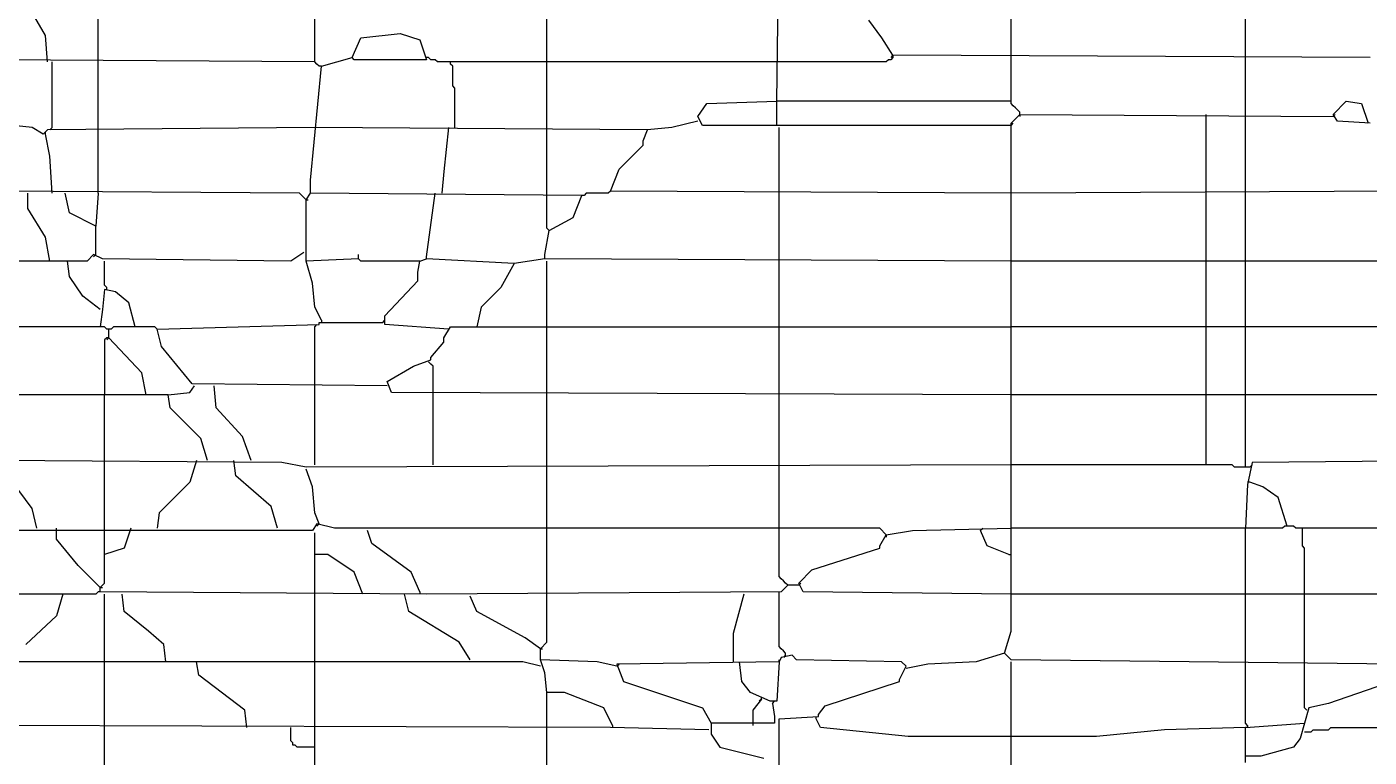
# Model space of a CAD drawing. Extents: x 4511820 to 5180432, y -1526536 to -944957.
# Drawn here: x 5148759.6 to 5149192.7, y -1028707.9 to -1028472.3 of the extents above; entities that cross this region are included whole.
import ezdxf

# ---------------------------------------------------------------- set-up
doc = ezdxf.new("R2010")
doc.units = 0
doc.header["$MEASUREMENT"] = 0
doc.layers.add('ZZ-chladenie', color=133, linetype='CONTINUOUS')

msp = doc.modelspace()

# ---------------------------------------------------------------- linework, layer by layer
at = {"layer": 'ZZ-chladenie'}
for p, q in [((5149001.585, -1028496.294), (5149002.292, -1028440.472)), ((5148765.578, -1028475.096), (5148760.631, -1028466.617)), ((5148782.536, -1028483.576), (5148782.536, -1028463.084)), ((5148852.49, -1028483.576), (5148852.49, -1028463.084)), ((5148927.391, -1028483.576), (5148927.391, -1028463.084)), ((5149077.192, -1028482.162), (5149077.192, -1028463.084)), ((5149152.8, -1028482.162), (5149152.8, -1028463.791)), ((5149035.503, -1028475.803), (5149031.263, -1028470.15)), ((5148766.284, -1028483.576), (5148765.578, -1028475.096)), ((5148867.329, -1028475.803), (5148880.049, -1028474.389)), ((5148880.049, -1028474.389), (5148886.408, -1028476.51)), ((5148864.503, -1028482.162), (5148867.329, -1028475.803)), ((5148886.408, -1028476.51), (5148888.528, -1028482.869)), ((5149039.035, -1028481.455), (5149035.503, -1028475.803)), ((5148852.49, -1028483.576), (5148748.619, -1028482.869)), ((5148767.697, -1028504.774), (5148767.697, -1028483.576)), ((5148782.536, -1028504.774), (5148782.536, -1028483.576)), ((5148853.197, -1028484.282), (5148852.49, -1028483.576)), ((5148854.611, -1028484.989), (5148864.503, -1028482.162)), ((5148865.21, -1028482.869), (5148864.503, -1028482.162)), ((5148888.528, -1028482.869), (5148865.21, -1028482.869)), ((5148889.234, -1028482.162), (5148888.528, -1028482.162)), ((5148889.941, -1028482.869), (5148889.234, -1028482.162)), ((5148891.354, -1028482.869), (5148889.941, -1028482.869)), ((5148892.061, -1028483.576), (5148891.354, -1028482.869)), ((5149002.292, -1028483.576), (5148892.061, -1028483.576)), ((5148896.301, -1028484.282), (5148896.301, -1028483.576)), ((5148927.391, -1028504.774), (5148927.391, -1028483.576)), ((5149036.916, -1028483.576), (5149002.292, -1028483.576)), ((5149037.622, -1028482.869), (5149036.916, -1028483.576)), ((5149038.329, -1028482.869), (5149037.622, -1028482.869)), ((5149039.035, -1028481.455), (5149038.329, -1028482.162)), ((5149039.035, -1028482.162), (5149038.329, -1028482.869)), ((5149039.035, -1028481.455), (5149039.035, -1028482.162)), ((5149193.076, -1028482.162), (5149039.035, -1028481.455)), ((5149077.192, -1028497.001), (5149077.192, -1028482.162)), ((5149152.8, -1028500.534), (5149152.8, -1028482.162)), ((5148851.077, -1028521.732), (5148854.611, -1028484.989)), ((5148853.904, -1028484.989), (5148853.197, -1028484.282)), ((5148854.611, -1028484.989), (5148853.904, -1028484.989)), ((5148897.007, -1028484.989), (5148896.301, -1028484.282)), ((5148897.007, -1028491.348), (5148897.007, -1028484.989)), ((5148897.714, -1028492.055), (5148897.007, -1028491.348)), ((5148897.714, -1028504.774), (5148897.714, -1028492.055)), ((5148976.147, -1028501.241), (5148978.974, -1028497.001)), ((5148978.974, -1028497.001), (5149001.585, -1028496.294)), ((5149077.192, -1028496.294), (5149001.585, -1028496.294)), ((5149001.585, -1028504.067), (5149001.585, -1028496.294)), ((5149077.899, -1028497.707), (5149077.192, -1028497.001)), ((5149181.064, -1028500.534), (5149185.304, -1028496.294)), ((5149185.304, -1028496.294), (5149190.25, -1028497.001)), ((5149190.25, -1028497.001), (5149192.37, -1028503.361)), ((5148977.56, -1028504.067), (5148976.147, -1028501.241)), ((5149077.192, -1028503.361), (5149080.019, -1028500.534)), ((5149078.606, -1028498.414), (5149077.899, -1028497.707)), ((5149079.312, -1028499.121), (5149078.606, -1028498.414)), ((5149080.019, -1028499.828), (5149079.312, -1028499.121)), ((5149080.019, -1028500.534), (5149080.019, -1028499.828)), ((5149080.019, -1028500.534), (5149080.019, -1028501.241)), ((5149080.019, -1028500.534), (5149181.064, -1028501.241)), ((5149140.081, -1028525.972), (5149140.081, -1028500.534)), ((5149152.8, -1028525.972), (5149152.8, -1028500.534)), ((5149181.064, -1028501.241), (5149181.771, -1028500.534)), ((5149182.478, -1028502.654), (5149181.064, -1028500.534)), ((5148761.338, -1028504.774), (5148747.913, -1028503.361)), ((5148764.871, -1028506.894), (5148761.338, -1028504.774)), ((5148766.284, -1028505.48), (5148764.871, -1028506.894)), ((5148852.49, -1028504.774), (5148766.284, -1028505.48)), ((5148767.697, -1028504.774), (5148766.991, -1028505.48)), ((5148782.536, -1028525.972), (5148782.536, -1028504.774)), ((5148959.895, -1028505.48), (5148852.49, -1028504.774)), ((5148895.594, -1028504.774), (5148894.181, -1028518.906)), ((5148927.391, -1028525.972), (5148927.391, -1028504.774)), ((5148958.482, -1028509.014), (5148959.895, -1028505.48)), ((5148967.668, -1028504.774), (5148959.895, -1028505.48)), ((5148976.147, -1028502.654), (5148967.668, -1028504.774)), ((5149001.585, -1028504.067), (5148977.56, -1028504.067)), ((5149077.192, -1028504.067), (5149001.585, -1028504.067)), ((5149002.292, -1028525.972), (5149002.292, -1028504.774)), ((5149077.192, -1028504.067), (5149077.899, -1028503.361)), ((5149077.192, -1028667.294), (5149077.192, -1028503.361)), ((5149193.076, -1028503.361), (5149182.478, -1028502.654)), ((5148765.578, -1028506.894), (5148765.578, -1028506.187)), ((5148766.991, -1028513.96), (5148765.578, -1028506.894)), ((5148958.482, -1028510.427), (5148958.482, -1028509.014)), ((5148767.697, -1028525.972), (5148766.991, -1028513.96)), ((5148950.71, -1028518.199), (5148958.482, -1028510.427)), ((5148947.883, -1028525.266), (5148950.71, -1028518.199)), ((5148851.077, -1028525.972), (5148851.077, -1028521.732)), ((5148894.181, -1028518.906), (5148893.474, -1028525.972)), ((5148847.545, -1028525.972), (5148752.152, -1028525.266)), ((5148759.925, -1028530.919), (5148759.925, -1028525.972)), ((5148773.35, -1028532.332), (5148771.937, -1028525.972)), ((5148782.536, -1028525.972), (5148781.83, -1028536.571)), ((5148849.664, -1028528.092), (5148847.545, -1028525.972)), ((5148849.664, -1028528.092), (5148851.077, -1028525.972)), ((5148938.697, -1028526.679), (5148851.077, -1028525.972)), ((5148888.528, -1028546.464), (5148891.354, -1028525.972)), ((5148927.391, -1028537.278), (5148927.391, -1028525.972)), ((5148935.871, -1028533.745), (5148938.697, -1028526.679)), ((5148939.404, -1028526.679), (5148938.697, -1028526.679)), ((5148940.11, -1028525.972), (5148939.404, -1028526.679)), ((5148947.176, -1028525.972), (5148940.11, -1028525.972)), ((5148947.883, -1028525.266), (5148947.176, -1028525.972)), ((5149077.192, -1028525.972), (5148947.883, -1028525.266)), ((5149002.292, -1028547.877), (5149002.292, -1028525.972)), ((5149211.448, -1028525.266), (5149077.192, -1028525.972)), ((5149140.081, -1028547.877), (5149140.081, -1028525.972)), ((5149152.8, -1028547.877), (5149152.8, -1028525.972)), ((5148765.578, -1028540.105), (5148759.925, -1028530.919)), ((5148849.664, -1028528.092), (5148850.371, -1028528.092)), ((5148849.664, -1028547.877), (5148849.664, -1028528.092)), ((5148781.83, -1028536.571), (5148773.35, -1028532.332)), ((5148928.098, -1028537.984), (5148935.871, -1028533.745)), ((5148766.991, -1028547.877), (5148765.578, -1028540.105)), ((5148781.83, -1028545.757), (5148781.83, -1028536.571)), ((5148926.685, -1028545.757), (5148928.098, -1028537.984)), ((5148928.098, -1028537.984), (5148927.391, -1028537.278)), ((5148779.003, -1028547.877), (5148749.326, -1028547.877)), ((5148773.35, -1028552.823), (5148772.644, -1028547.877)), ((5148781.123, -1028545.757), (5148779.003, -1028547.877)), ((5148781.83, -1028545.757), (5148781.123, -1028546.464)), ((5148783.95, -1028547.171), (5148781.123, -1028545.757)), ((5148844.718, -1028547.877), (5148783.95, -1028547.171)), ((5148784.656, -1028555.65), (5148784.656, -1028547.877)), ((5148848.958, -1028545.05), (5148844.718, -1028547.877)), ((5148866.623, -1028547.171), (5148849.664, -1028547.877)), ((5148851.784, -1028554.943), (5148849.664, -1028547.877)), ((5148866.623, -1028547.171), (5148866.623, -1028545.757)), ((5148867.329, -1028547.877), (5148866.623, -1028547.171)), ((5148886.408, -1028547.877), (5148867.329, -1028547.877)), ((5148885.701, -1028551.41), (5148886.408, -1028547.877)), ((5148886.408, -1028547.877), (5148888.528, -1028547.171)), ((5148888.528, -1028547.171), (5148888.528, -1028546.464)), ((5148916.792, -1028548.584), (5148888.528, -1028547.171)), ((5148916.792, -1028548.584), (5148912.553, -1028556.356)), ((5148926.685, -1028547.171), (5148916.792, -1028548.584)), ((5148926.685, -1028547.171), (5148926.685, -1028545.757)), ((5149077.192, -1028547.877), (5148926.685, -1028547.171)), ((5148927.391, -1028569.075), (5148927.391, -1028547.877)), ((5149002.292, -1028569.075), (5149002.292, -1028547.877)), ((5149227.701, -1028547.877), (5149077.192, -1028547.877)), ((5149140.081, -1028569.075), (5149140.081, -1028547.877)), ((5149152.8, -1028569.075), (5149152.8, -1028547.877)), ((5148777.59, -1028559.183), (5148773.35, -1028552.823)), ((5148885.701, -1028554.237), (5148885.701, -1028551.41)), ((5148784.656, -1028557.063), (5148783.95, -1028563.423)), ((5148785.363, -1028556.356), (5148784.656, -1028555.65)), ((5148788.189, -1028557.769), (5148784.656, -1028557.063)), ((5148785.363, -1028557.063), (5148785.363, -1028556.356)), ((5148852.49, -1028562.716), (5148851.784, -1028554.943)), ((5148875.102, -1028565.542), (5148885.701, -1028554.237)), ((5148912.553, -1028556.356), (5148906.193, -1028562.716)), ((5148783.243, -1028563.423), (5148777.59, -1028559.183)), ((5148792.429, -1028561.303), (5148788.189, -1028557.769)), ((5148794.549, -1028569.075), (5148792.429, -1028561.303)), ((5148783.95, -1028563.423), (5148783.243, -1028569.075)), ((5148854.611, -1028566.955), (5148852.49, -1028562.716)), ((5148875.102, -1028568.369), (5148875.102, -1028565.542)), ((5148906.193, -1028562.716), (5148904.78, -1028569.075)), ((5148784.656, -1028569.075), (5148749.326, -1028569.075)), ((5148785.363, -1028569.782), (5148784.656, -1028569.075)), ((5148786.776, -1028569.782), (5148785.363, -1028569.782)), ((5148786.07, -1028572.608), (5148786.07, -1028569.782)), ((5148787.483, -1028569.075), (5148786.776, -1028569.782)), ((5148800.909, -1028569.075), (5148787.483, -1028569.075)), ((5148801.615, -1028569.782), (5148800.909, -1028569.075)), ((5148801.615, -1028569.782), (5148853.904, -1028568.369)), ((5148803.028, -1028575.434), (5148801.615, -1028569.782)), ((5148852.49, -1028569.075), (5148853.197, -1028568.369)), ((5148852.49, -1028588.154), (5148852.49, -1028569.075)), ((5148853.904, -1028568.369), (5148853.904, -1028567.662)), ((5148853.904, -1028567.662), (5148874.396, -1028567.662)), ((5148854.611, -1028566.955), (5148854.611, -1028567.662)), ((5148874.396, -1028567.662), (5148875.102, -1028566.955)), ((5148895.594, -1028569.782), (5148875.102, -1028568.369)), ((5148894.181, -1028572.608), (5148896.301, -1028569.075)), ((5148896.301, -1028569.075), (5149077.192, -1028569.075)), ((5148927.391, -1028590.98), (5148927.391, -1028569.075)), ((5149002.292, -1028590.98), (5149002.292, -1028569.075)), ((5149227.701, -1028569.075), (5149077.192, -1028569.075)), ((5149140.081, -1028590.98), (5149140.081, -1028569.075)), ((5149152.8, -1028590.98), (5149152.8, -1028569.075)), ((5148785.363, -1028572.608), (5148784.656, -1028573.315)), ((5148784.656, -1028573.315), (5148784.656, -1028590.98)), ((5148786.07, -1028572.608), (5148785.363, -1028573.315)), ((5148786.07, -1028572.608), (5148785.363, -1028572.608)), ((5148796.668, -1028583.914), (5148786.07, -1028572.608)), ((5148889.941, -1028578.968), (5148894.181, -1028574.021)), ((5148894.181, -1028574.021), (5148894.181, -1028572.608)), ((5148812.92, -1028587.447), (5148803.028, -1028575.434)), ((5148889.941, -1028579.675), (5148889.941, -1028578.968)), ((5148875.809, -1028586.741), (5148884.288, -1028581.794)), ((5148884.288, -1028581.794), (5148889.941, -1028579.675)), ((5148889.941, -1028581.088), (5148889.234, -1028580.381)), ((5148890.647, -1028581.794), (5148889.941, -1028581.088)), ((5148890.647, -1028590.98), (5148890.647, -1028581.794)), ((5148798.081, -1028590.98), (5148796.668, -1028583.914)), ((5148875.809, -1028588.154), (5148812.92, -1028587.447)), ((5148877.222, -1028590.273), (5148875.809, -1028586.741)), ((5148805.148, -1028590.98), (5148749.326, -1028590.98)), ((5148784.656, -1028612.178), (5148784.656, -1028590.98)), ((5148805.148, -1028590.98), (5148812.214, -1028590.273)), ((5148805.854, -1028595.22), (5148805.148, -1028590.98)), ((5148812.214, -1028590.273), (5148813.627, -1028588.154)), ((5148820.693, -1028595.22), (5148819.987, -1028588.154)), ((5148852.49, -1028613.591), (5148852.49, -1028588.154)), ((5149077.192, -1028590.98), (5148877.222, -1028590.273)), ((5148890.647, -1028613.591), (5148890.647, -1028590.98)), ((5148927.391, -1028613.591), (5148927.391, -1028590.98)), ((5149002.292, -1028613.591), (5149002.292, -1028590.98)), ((5149196.61, -1028590.98), (5149077.192, -1028590.98)), ((5149140.081, -1028613.591), (5149140.081, -1028590.98)), ((5149152.8, -1028614.298), (5149152.8, -1028590.98)), ((5148815.747, -1028605.112), (5148805.854, -1028595.22)), ((5148829.172, -1028604.406), (5148820.693, -1028595.22)), ((5148817.867, -1028612.178), (5148815.747, -1028605.112)), ((5148831.999, -1028612.178), (5148829.172, -1028604.406)), ((5148841.892, -1028612.885), (5148749.326, -1028612.178)), ((5148761.338, -1028627.724), (5148750.739, -1028613.591)), ((5148784.656, -1028634.084), (5148784.656, -1028612.178)), ((5148814.334, -1028612.178), (5148812.214, -1028619.245)), ((5148827.053, -1028617.125), (5148826.346, -1028612.178)), ((5148849.664, -1028614.298), (5148841.892, -1028612.885)), ((5149077.192, -1028613.591), (5148849.664, -1028614.298)), ((5148927.391, -1028634.084), (5148927.391, -1028613.591)), ((5149002.292, -1028634.084), (5149002.292, -1028613.591)), ((5149148.56, -1028613.591), (5149077.192, -1028613.591)), ((5149149.267, -1028614.298), (5149148.56, -1028613.591)), ((5149154.919, -1028612.885), (5149153.506, -1028619.951)), ((5149154.213, -1028614.298), (5149154.919, -1028613.591)), ((5149227.701, -1028612.178), (5149154.919, -1028612.885)), ((5148838.358, -1028627.017), (5148827.053, -1028617.125)), ((5148851.784, -1028620.658), (5148849.664, -1028615.005)), ((5149154.213, -1028614.298), (5149149.267, -1028614.298)), ((5148812.214, -1028619.245), (5148802.322, -1028629.137)), ((5148852.49, -1028629.137), (5148851.784, -1028620.658)), ((5149153.506, -1028619.951), (5149152.8, -1028634.084)), ((5149154.213, -1028619.245), (5149153.506, -1028619.245)), ((5149158.453, -1028620.658), (5149154.213, -1028619.245)), ((5149163.399, -1028624.191), (5149158.453, -1028620.658)), ((5148840.479, -1028634.084), (5148838.358, -1028627.017)), ((5149166.226, -1028633.377), (5149163.399, -1028624.191)), ((5148762.752, -1028634.084), (5148761.338, -1028627.724)), ((5148802.322, -1028629.137), (5148801.615, -1028634.084)), ((5148853.904, -1028632.67), (5148852.49, -1028629.137)), ((5148851.784, -1028634.79), (5148735.193, -1028634.79)), ((5148769.111, -1028637.616), (5148769.111, -1028634.084)), ((5148784.656, -1028651.748), (5148784.656, -1028634.084)), ((5148793.136, -1028634.084), (5148791.015, -1028640.443)), ((5148853.197, -1028632.67), (5148851.784, -1028634.79)), ((5148852.49, -1028642.563), (5148852.49, -1028635.497)), ((5148853.904, -1028632.67), (5148853.197, -1028633.377)), ((5148858.85, -1028634.084), (5148853.197, -1028632.67)), ((5149034.796, -1028634.084), (5148858.85, -1028634.084)), ((5148870.863, -1028639.03), (5148869.449, -1028634.79)), ((5148927.391, -1028655.282), (5148927.391, -1028634.084)), ((5149002.292, -1028649.629), (5149002.292, -1028634.084)), ((5149036.916, -1028636.203), (5149034.796, -1028634.084)), ((5149036.916, -1028636.203), (5149045.395, -1028634.79)), ((5149045.395, -1028634.79), (5149077.192, -1028634.084)), ((5149067.3, -1028634.79), (5149068.007, -1028634.084)), ((5149069.42, -1028639.736), (5149067.3, -1028634.79)), ((5149164.812, -1028634.084), (5149077.192, -1028634.084)), ((5149152.8, -1028655.282), (5149152.8, -1028634.084)), ((5149165.519, -1028633.377), (5149164.812, -1028634.084)), ((5149168.345, -1028633.377), (5149165.519, -1028633.377)), ((5149169.052, -1028634.084), (5149168.345, -1028633.377)), ((5149227.701, -1028634.084), (5149169.052, -1028634.084)), ((5149171.171, -1028639.736), (5149171.171, -1028634.084)), ((5148776.177, -1028646.096), (5148769.111, -1028637.616)), ((5148883.581, -1028648.216), (5148870.863, -1028639.03)), ((5149034.796, -1028639.736), (5149036.916, -1028636.203)), ((5149034.796, -1028640.443), (5149034.796, -1028639.736)), ((5149036.916, -1028636.203), (5149036.916, -1028636.91)), ((5149076.486, -1028642.563), (5149069.42, -1028639.736)), ((5149171.878, -1028640.443), (5149171.171, -1028639.736)), ((5148791.015, -1028640.443), (5148784.656, -1028642.563)), ((5148852.49, -1028655.282), (5148852.49, -1028642.563)), ((5148856.731, -1028642.563), (5148852.49, -1028642.563)), ((5148865.21, -1028648.216), (5148856.731, -1028642.563)), ((5149012.891, -1028647.509), (5149034.796, -1028640.443)), ((5149076.486, -1028642.563), (5149077.192, -1028642.563)), ((5149171.878, -1028655.282), (5149171.878, -1028640.443)), ((5148783.243, -1028653.162), (5148776.177, -1028646.096)), ((5148868.036, -1028655.282), (5148865.21, -1028648.216)), ((5148886.408, -1028654.575), (5148883.581, -1028648.216)), ((5149008.651, -1028651.748), (5149012.891, -1028647.509)), ((5148783.243, -1028653.162), (5148784.656, -1028651.748)), ((5149002.999, -1028650.335), (5149002.292, -1028649.629)), ((5149003.705, -1028651.042), (5149002.999, -1028650.335)), ((5149005.118, -1028652.455), (5149002.999, -1028654.575)), ((5149004.412, -1028651.748), (5149003.705, -1028651.042)), ((5149005.118, -1028652.455), (5149004.412, -1028651.748)), ((5149005.118, -1028652.455), (5149004.412, -1028653.162)), ((5149008.651, -1028652.455), (5149005.118, -1028652.455)), ((5149008.651, -1028652.455), (5149009.358, -1028651.748)), ((5149010.065, -1028654.575), (5149008.651, -1028651.748)), ((5148781.83, -1028655.282), (5148736.606, -1028655.282)), ((5148771.231, -1028655.282), (5148769.111, -1028662.348)), ((5148782.536, -1028654.575), (5148781.83, -1028655.282)), ((5148783.243, -1028654.575), (5148782.536, -1028654.575)), ((5148783.243, -1028653.162), (5148783.95, -1028653.162)), ((5148783.243, -1028654.575), (5148783.243, -1028653.162)), ((5148888.528, -1028655.282), (5148783.243, -1028654.575)), ((5148784.656, -1028677.186), (5148784.656, -1028655.282)), ((5148791.015, -1028660.934), (5148790.309, -1028655.282)), ((5148852.49, -1028677.186), (5148852.49, -1028655.282)), ((5148882.875, -1028660.934), (5148881.462, -1028655.282)), ((5148886.408, -1028654.575), (5148886.408, -1028655.282)), ((5149002.999, -1028654.575), (5148888.528, -1028655.282)), ((5148904.78, -1028660.934), (5148902.66, -1028655.989)), ((5148927.391, -1028670.827), (5148927.391, -1028655.282)), ((5148990.986, -1028655.282), (5148987.453, -1028668)), ((5149002.292, -1028672.241), (5149002.292, -1028654.575)), ((5149077.192, -1028655.282), (5149010.065, -1028654.575)), ((5149227.701, -1028655.282), (5149077.192, -1028655.282)), ((5149152.8, -1028677.186), (5149152.8, -1028655.282)), ((5149171.878, -1028677.186), (5149171.878, -1028655.282)), ((5148798.788, -1028667.294), (5148791.015, -1028660.934)), ((5148899.127, -1028670.827), (5148882.875, -1028660.934)), ((5148920.325, -1028669.414), (5148904.78, -1028660.934)), ((5148769.111, -1028662.348), (5148759.218, -1028671.534)), ((5148803.735, -1028671.534), (5148798.788, -1028667.294)), ((5148925.272, -1028672.947), (5148920.325, -1028669.414)), ((5148987.453, -1028668), (5148987.453, -1028677.186)), ((5149075.073, -1028674.36), (5149077.192, -1028667.294)), ((5148804.441, -1028677.186), (5148803.735, -1028671.534)), ((5148902.66, -1028676.48), (5148899.127, -1028670.827)), ((5148925.272, -1028672.947), (5148927.391, -1028670.827)), ((5148925.272, -1028672.947), (5148925.978, -1028672.947)), ((5148925.272, -1028676.48), (5148925.272, -1028672.947)), ((5149002.999, -1028672.947), (5149002.292, -1028672.241)), ((5149003.705, -1028673.654), (5149002.999, -1028672.947)), ((5149004.412, -1028674.36), (5149003.705, -1028673.654)), ((5149004.412, -1028675.067), (5149004.412, -1028674.36)), ((5149075.073, -1028674.36), (5149065.887, -1028677.186)), ((5149077.192, -1028676.48), (5149075.073, -1028674.36)), ((5148919.619, -1028677.186), (5148735.9, -1028677.186)), ((5148784.656, -1028698.385), (5148784.656, -1028677.186)), ((5148815.04, -1028681.426), (5148814.334, -1028677.186)), ((5148852.49, -1028698.385), (5148852.49, -1028677.186)), ((5148925.272, -1028678.6), (5148919.619, -1028677.186)), ((5148926.685, -1028680.72), (5148925.272, -1028676.48)), ((5148943.643, -1028677.186), (5148925.272, -1028676.48)), ((5148950.003, -1028678.6), (5148943.643, -1028677.186)), ((5149002.292, -1028677.186), (5148950.003, -1028677.893)), ((5148950.003, -1028678.6), (5148950.71, -1028677.893)), ((5148950.003, -1028677.893), (5148952.123, -1028683.546)), ((5148990.28, -1028683.546), (5148989.573, -1028677.186)), ((5149002.292, -1028677.186), (5149001.585, -1028689.905)), ((5149002.999, -1028675.773), (5149002.292, -1028677.186)), ((5149002.292, -1028677.186), (5149002.292, -1028676.48)), ((5149006.532, -1028675.067), (5149002.999, -1028675.773)), ((5149004.412, -1028675.067), (5149003.705, -1028675.773)), ((5149007.945, -1028676.48), (5149006.532, -1028675.067)), ((5149041.862, -1028677.186), (5149007.945, -1028676.48)), ((5149041.156, -1028682.839), (5149043.275, -1028678.6)), ((5149043.275, -1028678.6), (5149041.862, -1028677.186)), ((5149050.342, -1028677.893), (5149043.275, -1028679.307)), ((5149065.887, -1028677.186), (5149050.342, -1028677.893)), ((5149201.556, -1028677.893), (5149077.192, -1028676.48)), ((5149077.192, -1028701.918), (5149077.192, -1028677.186)), ((5149152.8, -1028696.972), (5149152.8, -1028677.186)), ((5149171.878, -1028692.025), (5149171.878, -1028677.186)), ((5148829.879, -1028692.732), (5148815.04, -1028681.426)), ((5148927.391, -1028687.079), (5148926.685, -1028680.72)), ((5149041.156, -1028683.546), (5149041.156, -1028682.839)), ((5148927.391, -1028698.385), (5148927.391, -1028687.079)), ((5148933.045, -1028687.079), (5148927.391, -1028687.079)), ((5148945.763, -1028692.025), (5148933.045, -1028687.079)), ((5148952.123, -1028683.546), (5148977.56, -1028692.025)), ((5148993.106, -1028687.079), (5148990.28, -1028683.546)), ((5148999.465, -1028689.905), (5148993.106, -1028687.079)), ((5149017.131, -1028691.319), (5149041.156, -1028683.546)), ((5149198.023, -1028684.252), (5149179.651, -1028690.612)), ((5148996.639, -1028689.199), (5148993.813, -1028692.732)), ((5148996.639, -1028689.199), (5148995.933, -1028689.905)), ((5148996.639, -1028689.199), (5148996.639, -1028688.492)), ((5149001.585, -1028689.905), (5148999.465, -1028689.905)), ((5149000.172, -1028690.612), (5149000.878, -1028689.905)), ((5149000.172, -1028690.612), (5149000.878, -1028694.852)), ((5149015.011, -1028694.145), (5149017.131, -1028691.319)), ((5149179.651, -1028690.612), (5149173.292, -1028692.025)), ((5148830.586, -1028698.385), (5148829.879, -1028692.732)), ((5148948.59, -1028697.678), (5148945.763, -1028692.025)), ((5148977.56, -1028692.025), (5148980.387, -1028696.972)), ((5148993.813, -1028692.732), (5148993.813, -1028697.678)), ((5149000.878, -1028694.852), (5149000.878, -1028696.972)), ((5149002.292, -1028695.559), (5149015.011, -1028694.852)), ((5149002.292, -1028710.398), (5149002.292, -1028695.559)), ((5149014.304, -1028695.559), (5149014.304, -1028694.852)), ((5149015.717, -1028698.385), (5149014.304, -1028695.559)), ((5149015.011, -1028694.852), (5149015.011, -1028694.145)), ((5149173.292, -1028692.025), (5149170.465, -1028701.918)), ((5149172.585, -1028692.732), (5149171.878, -1028692.025)), ((5148947.883, -1028698.385), (5148738.727, -1028697.678)), ((5148784.656, -1028720.29), (5148784.656, -1028698.385)), ((5148844.718, -1028702.625), (5148844.718, -1028698.385)), ((5148852.49, -1028710.398), (5148852.49, -1028698.385)), ((5148927.391, -1028720.29), (5148927.391, -1028698.385)), ((5148979.681, -1028699.091), (5148947.883, -1028698.385)), ((5148948.59, -1028697.678), (5148948.59, -1028698.385)), ((5149000.878, -1028696.972), (5148980.387, -1028696.972)), ((5148980.387, -1028696.972), (5148980.387, -1028700.505)), ((5148980.387, -1028700.505), (5148983.213, -1028704.744)), ((5149043.982, -1028701.211), (5149015.717, -1028698.385)), ((5149126.655, -1028699.091), (5149104.751, -1028701.211)), ((5149152.8, -1028698.385), (5149126.655, -1028699.091)), ((5149153.506, -1028697.678), (5149152.8, -1028696.972)), ((5149152.8, -1028698.385), (5149171.878, -1028696.972)), ((5149153.506, -1028698.385), (5149152.8, -1028698.385)), ((5149152.8, -1028707.57), (5149152.8, -1028698.385)), ((5149153.506, -1028697.678), (5149153.506, -1028698.385)), ((5149171.878, -1028699.798), (5149173.998, -1028699.798)), ((5149173.998, -1028699.798), (5149174.705, -1028699.091)), ((5149174.705, -1028699.091), (5149179.651, -1028699.091)), ((5149179.651, -1028699.091), (5149180.358, -1028698.385)), ((5149180.358, -1028698.385), (5149201.556, -1028698.385)), ((5148845.424, -1028703.331), (5148844.718, -1028702.625)), ((5148845.424, -1028704.038), (5148845.424, -1028703.331)), ((5148846.131, -1028704.038), (5148845.424, -1028704.038)), ((5148846.838, -1028704.744), (5148846.131, -1028704.038)), ((5148852.49, -1028704.744), (5148846.838, -1028704.744)), ((5148983.213, -1028704.744), (5148997.346, -1028708.277)), ((5149104.751, -1028701.211), (5149043.982, -1028701.211)), ((5149077.192, -1028718.877), (5149077.192, -1028701.918)), ((5149168.345, -1028704.744), (5149157.746, -1028707.57)), ((5149170.465, -1028701.918), (5149168.345, -1028704.744)), ((5149152.8, -1028709.691), (5149152.8, -1028707.57)), ((5149157.746, -1028707.57), (5149152.8, -1028707.57))]:
    msp.add_line(p, q, dxfattribs=at)

doc.saveas('drawing.dxf')
